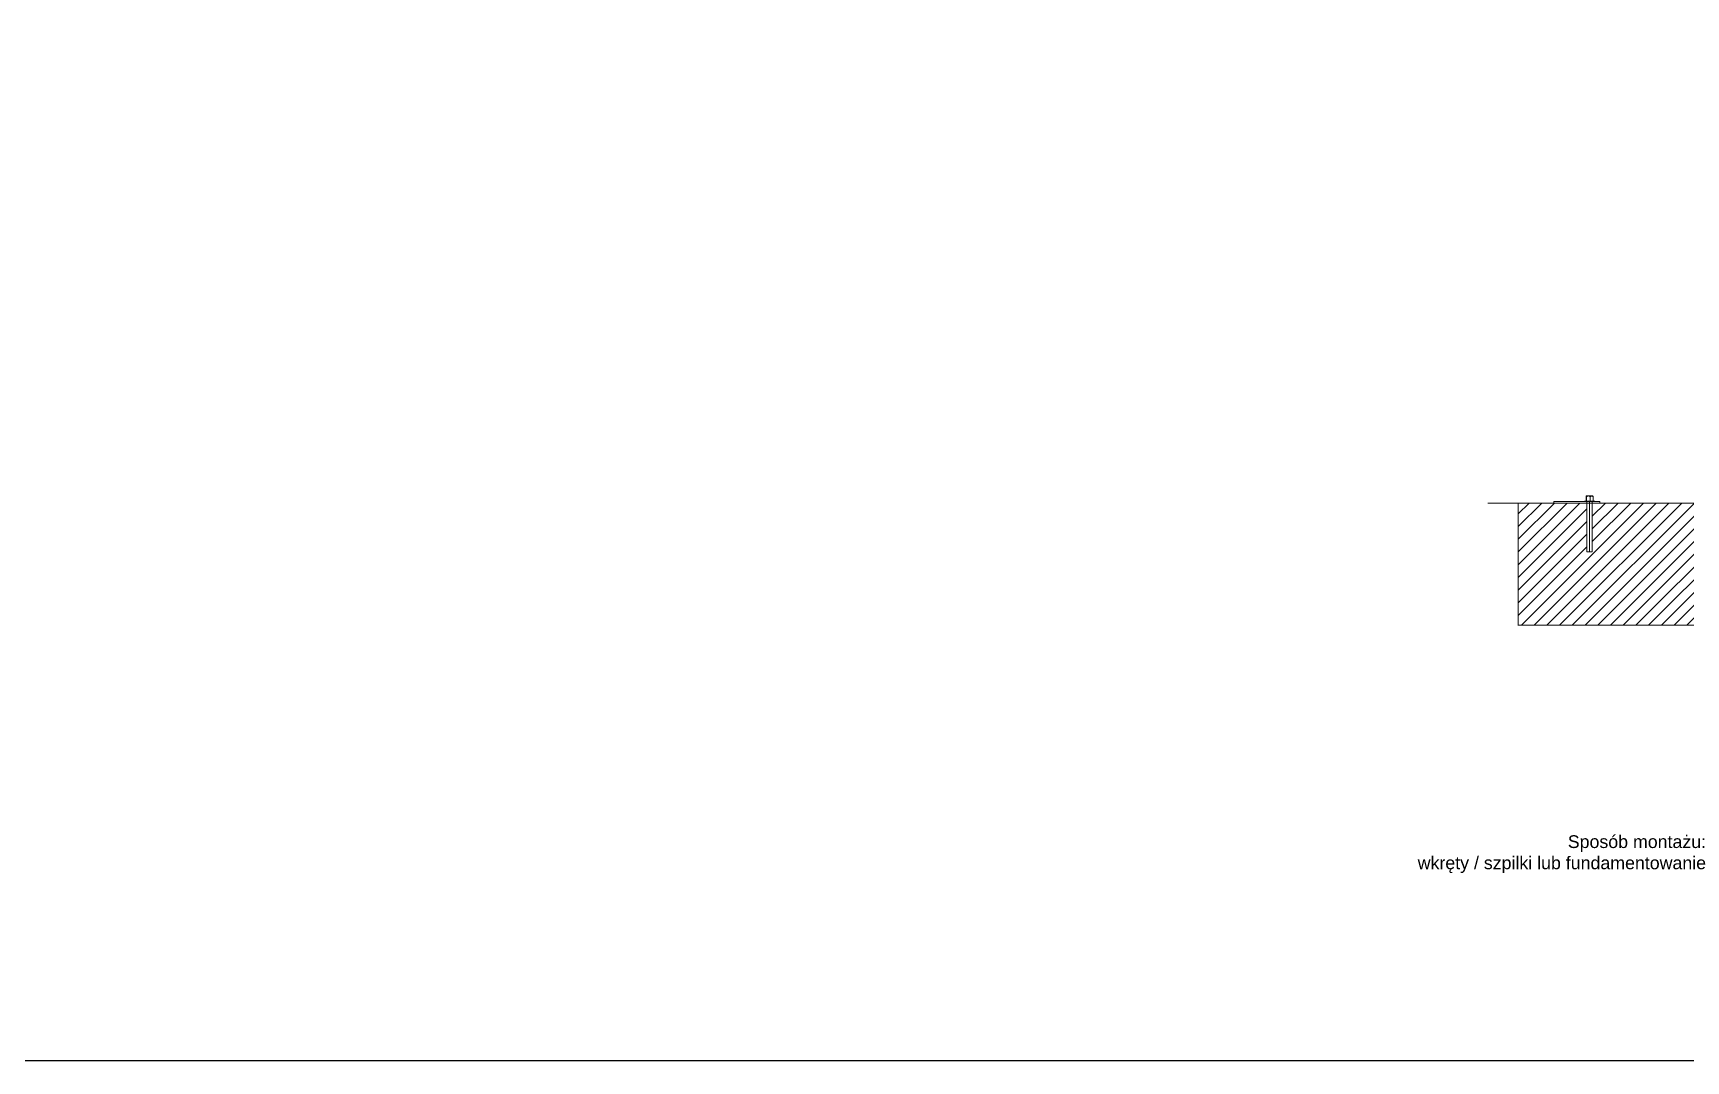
# Model space of a CAD drawing. Header units: millimetres. Extents: x 4625 to 14334, y 16216 to 31562.
# Drawn here: x 7670 to 10919, y 16216 to 18236 of the extents above; entities that cross this region are included whole.
import ezdxf
from ezdxf import colors
from ezdxf.entities.mleader import LeaderData, LeaderLine
from ezdxf.math import Vec2, Vec3

# ---------------------------------------------------------------- set-up
doc = ezdxf.new("R2010")
doc.units = ezdxf.units.MM
doc.header["$LTSCALE"] = 3
doc.layers.add('Krawędzie widoczneARTUR', color=7, linetype='Continuous', lineweight=50)
doc.layers.add('stal', color=7, linetype='Continuous', lineweight=20)
doc.styles.get("Standard").update_dxf_attribs({"font": 'arial.ttf'})

msp = doc.modelspace()

# ---------------------------------------------------------------- hatches: boundary and pattern name
at = {"lineweight": 9}
h = msp.add_hatch(dxfattribs=at)
h.set_pattern_fill('JIS_WOOD', color=256, scale=25)
h.set_pattern_definition([(45, (8147.26, 15349.47), (-12.5, 12.5), [])])
h.paths.add_polyline_path([(11103.8, 17312.5), (11089.1, 17312.5), (10749.1, 17312.5), (10734.4, 17312.5), (10734.4, 17216.4), (10724.1, 17216.4), (10724.1, 17312.5), (10669.1, 17312.5), (10589.1, 17312.5), (10589.1, 17072.5), (11249.1, 17072.5), (11249.1, 17312.5), (11169.1, 17312.5), (11114.1, 17312.5), (11114.1, 17312.5), (11103.8, 17312.4)])

# ---------------------------------------------------------------- linework, layer by layer
for p, q in [((10669.1, 17312.5), (10529.1, 17312.5)), ((10669.1, 17312.5), (10589.1, 17312.5)), ((10589.1, 17312.5), (10589.1, 17072.5)), ((10709.1, 17315.5), (10659.1, 17315.5)), ((10659.1, 17315.5), (10659.1, 17312.5)), ((10669.1, 17315.5), (10709.1, 17315.5)), ((10669.1, 17315.5), (10749.1, 17315.5)), ((10749.1, 17312.5), (10669.1, 17312.5)), ((10749.1, 17315.5), (10749.1, 17312.5)), ((10749.1, 17315.5), (10749.1, 17312.5)), ((10749.1, 17312.5), (11089.1, 17312.5)), ((10588, 17072.5), (11249.1, 17072.5))]:
    msp.add_line(p, q, dxfattribs=at)
msp.add_lwpolyline([(4625, 31562.3), (14334, 31562.3), (14334, 16215.9), (4625, 16215.9)], close=True)
at = {"layer": 'Krawędzie widoczneARTUR', "lineweight": 9}
for p, q in [((10719.1, 17316.4), (10739.4, 17316.4)), ((10719.1, 17316.4), (10719.1, 17315.5)), ((10722.3, 17317.2), (10722.3, 17324.2)), ((10723.1, 17326.7), (10735, 17326.7)), ((10723.4, 17317.2), (10723.4, 17324.2)), ((10724.4, 17316.4), (10724.4, 17315.5)), ((10730.4, 17317.2), (10730.4, 17324.2)), ((10735, 17326.7), (10735.5, 17326.7)), ((10736.3, 17317.2), (10736.3, 17324.2))]:
    msp.add_line(p, q, dxfattribs=at)
at = {"layer": 'Krawędzie widoczneARTUR', "lineweight": 9, "flags": 128}
for points in [[(10722.3, 17324.2), (10722.3, 17324.5), (10722.3, 17324.9), (10722.4, 17325.2), (10722.4, 17325.5), (10722.5, 17325.7), (10722.5, 17325.9), (10722.6, 17326.1), (10722.6, 17326.2), (10722.7, 17326.3), (10722.7, 17326.4), (10722.8, 17326.4), (10722.8, 17326.4), (10722.9, 17326.4), (10723, 17326.4), (10723, 17326.3), (10723.1, 17326.2), (10723.1, 17326.1), (10723.2, 17325.9), (10723.2, 17325.7), (10723.3, 17325.5), (10723.3, 17325.2), (10723.3, 17324.9), (10723.4, 17324.5), (10723.4, 17324.2)], [(10722.3, 17317.2), (10722.3, 17317.1), (10722.3, 17317.1), (10722.3, 17317.1), (10722.3, 17317.1), (10722.3, 17317), (10722.3, 17317), (10722.3, 17317), (10722.3, 17316.9), (10722.3, 17316.9), (10722.3, 17316.9), (10722.3, 17316.8), (10722.3, 17316.8), (10722.3, 17316.8), (10722.3, 17316.7), (10722.4, 17316.7), (10722.4, 17316.7), (10722.4, 17316.6), (10722.4, 17316.6), (10722.4, 17316.6), (10722.4, 17316.5), (10722.4, 17316.5), (10722.4, 17316.5), (10722.4, 17316.5), (10722.5, 17316.4)], [(10723.1, 17326.7), (10722.9, 17326.5), (10722.7, 17326.4)], [(10723.4, 17324.2), (10723.5, 17324.5), (10723.7, 17324.9), (10723.9, 17325.2), (10724.2, 17325.5), (10724.4, 17325.7), (10724.7, 17325.9), (10725.1, 17326.1), (10725.4, 17326.2), (10725.8, 17326.3), (10726.1, 17326.4), (10726.5, 17326.4), (10726.9, 17326.4), (10727.2, 17326.4), (10727.6, 17326.4), (10728, 17326.3), (10728.3, 17326.2), (10728.7, 17326.1), (10729, 17325.9), (10729.3, 17325.7), (10729.6, 17325.5), (10729.9, 17325.2), (10730.1, 17324.9), (10730.3, 17324.5), (10730.4, 17324.2)], [(10723.4, 17317.2), (10723.4, 17317.1), (10723.4, 17317.1), (10723.4, 17317.1), (10723.4, 17317.1), (10723.4, 17317), (10723.4, 17317), (10723.4, 17317), (10723.4, 17316.9), (10723.4, 17316.9), (10723.4, 17316.9), (10723.4, 17316.8), (10723.4, 17316.8), (10723.4, 17316.8), (10723.4, 17316.7), (10723.4, 17316.7), (10723.5, 17316.7), (10723.5, 17316.6), (10723.5, 17316.6), (10723.5, 17316.6), (10723.5, 17316.5), (10723.5, 17316.5), (10723.5, 17316.5), (10723.5, 17316.5), (10723.5, 17316.4)], [(10736.1, 17324.8), (10735.9, 17325.1), (10735.8, 17325.3), (10735.6, 17325.6), (10735.4, 17325.8), (10735.2, 17325.9), (10734.9, 17326.1), (10734.7, 17326.2), (10734.5, 17326.3), (10734.2, 17326.3), (10734, 17326.4), (10733.7, 17326.4), (10733.4, 17326.4), (10733.2, 17326.4), (10732.9, 17326.4), (10732.7, 17326.4), (10732.4, 17326.3), (10732.2, 17326.3), (10731.9, 17326.2), (10731.7, 17326), (10731.4, 17325.8), (10731.1, 17325.5), (10730.8, 17325.1), (10730.6, 17324.7), (10730.4, 17324.2)], [(10730.4, 17317.2), (10730.4, 17317.1), (10730.4, 17317.1), (10730.4, 17317.1), (10730.4, 17317.1), (10730.4, 17317), (10730.4, 17317), (10730.4, 17317), (10730.4, 17316.9), (10730.4, 17316.9), (10730.4, 17316.9), (10730.4, 17316.8), (10730.4, 17316.8), (10730.4, 17316.8), (10730.4, 17316.7), (10730.4, 17316.7), (10730.4, 17316.7), (10730.4, 17316.6), (10730.4, 17316.6), (10730.4, 17316.6), (10730.4, 17316.5), (10730.4, 17316.5), (10730.4, 17316.5), (10730.4, 17316.5), (10730.4, 17316.4)], [(10735.9, 17326.4), (10735.7, 17326.5), (10735.5, 17326.7)], [(10736.3, 17324.2), (10736.3, 17324.3), (10736.3, 17324.5), (10736.3, 17324.6), (10736.3, 17324.7), (10736.3, 17324.9), (10736.2, 17325), (10736.2, 17325.1), (10736.2, 17325.3), (10736.2, 17325.4), (10736.2, 17325.5), (10736.2, 17325.6), (10736.1, 17325.7), (10736.1, 17325.8), (10736.1, 17325.9), (10736.1, 17325.9), (10736.1, 17326), (10736, 17326.1), (10736, 17326.1), (10736, 17326.2), (10736, 17326.2), (10736, 17326.3), (10735.9, 17326.3), (10735.9, 17326.3), (10735.9, 17326.4)], [(10736.1, 17324.8), (10736.1, 17324.8), (10736.1, 17324.7), (10736.1, 17324.7), (10736.1, 17324.7), (10736.1, 17324.7), (10736.1, 17324.6), (10736.2, 17324.6), (10736.2, 17324.6), (10736.2, 17324.6), (10736.2, 17324.5), (10736.2, 17324.5), (10736.2, 17324.5), (10736.2, 17324.5), (10736.2, 17324.4), (10736.2, 17324.4), (10736.2, 17324.4), (10736.2, 17324.4), (10736.3, 17324.3), (10736.3, 17324.3), (10736.3, 17324.3), (10736.3, 17324.2), (10736.3, 17324.2), (10736.3, 17324.2), (10736.3, 17324.2)], [(10736.3, 17317.2), (10736.3, 17317.1), (10736.3, 17317.1), (10736.3, 17317.1), (10736.3, 17317.1), (10736.3, 17317), (10736.3, 17317), (10736.3, 17317), (10736.3, 17316.9), (10736.3, 17316.9), (10736.3, 17316.9), (10736.3, 17316.8), (10736.3, 17316.8), (10736.3, 17316.8), (10736.3, 17316.7), (10736.2, 17316.7), (10736.2, 17316.7), (10736.2, 17316.6), (10736.2, 17316.6), (10736.2, 17316.6), (10736.2, 17316.5), (10736.2, 17316.5), (10736.2, 17316.5), (10736.2, 17316.5), (10736.1, 17316.4)]]:
    msp.add_lwpolyline(points, dxfattribs=at)
at = {"layer": 'stal', "lineweight": 9}
for p, q in [((10736.1, 17316.4), (10733.1, 17316.4)), ((10739.4, 17316.4), (10739.4, 17315.5)), ((10719.1, 17315.5), (10724.1, 17315.5)), ((10724.1, 17315.5), (10724.1, 17216.4)), ((10724.1, 17315.5), (10729.4, 17315.5)), ((10729.4, 17315.5), (10729.4, 17216.4)), ((10739.4, 17315.5), (10734.4, 17315.5)), ((10734.4, 17315.5), (10734.4, 17216.4)), ((10724.1, 17216.4), (10734.4, 17216.4))]:
    msp.add_line(p, q, dxfattribs=at)

# ---------------------------------------------------------------- leaders
at = {"lineweight": 15}
ml = msp.add_multileader_mtext('Standard', dxfattribs=at)
ml.set_content('Sposób montażu:\\Pwkręty / szpilki lub fundamentowanie', color=256)
ml.set_leader_properties()
ml.build(insert=Vec2(0, 0))
ctx = ml.context
ctx.base_point, ctx.char_height, ctx.plane_origin = Vec3(10391, 16643.2), 25, Vec3(11114.1, 17216.4)
ctx.text_align_type = 2
notes = []
notes.append((ctx, [(1, (1, 1, 0), (10968.2, 16643.2), (-1, 0), 8, [(0, [(11094.1, 17216.4)], 0, [])])]))
ctx.mtext.insert, ctx.mtext.alignment, ctx.mtext.flow_direction = Vec3(10958.2, 16659.4), 3, 5
for ctx, leaders in notes:
    for number, flags, end, landing, length, lines in leaders:
        leader = LeaderData()
        leader.index, (leader.has_last_leader_line, leader.has_dogleg_vector, leader.attachment_direction) = number, flags
        leader.last_leader_point, leader.dogleg_vector, leader.dogleg_length = Vec3(end), Vec3(landing), length
        for number, points, colour, breaks in lines:
            line = LeaderLine()
            line.index, line.vertices, line.color, line.breaks = number, Vec3.list(points), colors.encode_raw_color(colour), breaks
            leader.lines.append(line)
        ctx.leaders.append(leader)

doc.saveas('drawing.dxf')
